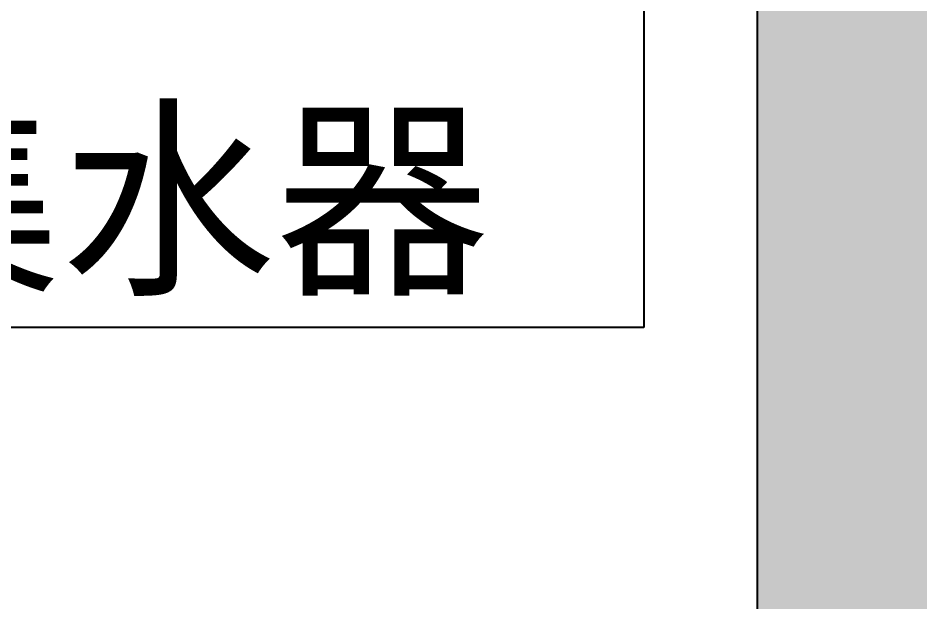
# Model space of a CAD drawing. Header units: millimetres. Extents: x -41640 to 3079702, y -5257903 to 68462.
# Drawn here: x -30475 to -29616, y 38071 to 38627 of the extents above; entities that cross this region are included whole.
import ezdxf

# ---------------------------------------------------------------- set-up
doc = ezdxf.new("R2010")
doc.units = ezdxf.units.MM
doc.header["$LTSCALE"] = 10
doc.layers.get('0').update_dxf_attribs({"color": 255})
doc.layers.add('0008原建筑墙柱体', color=145, linetype='Continuous')
doc.layers.add('1原始户型图', color=7, linetype='Continuous', lineweight=40)
doc.styles.add('(图框)宋体', font='', dxfattribs={"width": 0.8})
doc.styles.get("Standard").update_dxf_attribs({"font": ''})
doc.styles.add('宋体', font='', dxfattribs={"height": 2.5})
doc.styles.get('(图框)宋体').set_extended_font_data('SimSun')
doc.styles.get('Standard').set_extended_font_data('SimSun')
doc.styles.get('宋体').set_extended_font_data('SimSun')
doc.dimstyles.get("Standard").update_dxf_attribs({"dimtxt": 0.18, "dimasz": 0.18, "dimexe": 0.18, "dimexo": 0.0625, "dimgap": 0.09, "dimtad": 0, "dimtih": 1, "dimtoh": 1, "dimdec": 4, "dimzin": 0, "dimdsep": 46, "dimtxsty": 'Standard', "dimcen": 0.09, "dimadec": 0, "dimazin": 0, "dimtfac": 1, "dimtdec": 4, "dimtofl": 0, "dimtmove": 0, "dimatfit": 3, "dimfxl": 1, "dimtolj": 1, "dimtzin": 0, "dimarcsym": 0})

# ---------------------------------------------------------------- blocks, each defined once
blk = doc.blocks.new('DOT')
at = {"color": 0, "linetype": 'ByBlock'}
blk.add_line((-0.35, 0), (-1, 0), dxfattribs=at)
at = {"color": 0, "linetype": 'ByBlock', "const_width": 0.35}
blk.add_lwpolyline([(-0.175, 0, 1), (0.175, 0, 1)], format="xyb", close=True, dxfattribs=at)

msp = doc.modelspace()

# ---------------------------------------------------------------- hatches: boundary and pattern name
at = {"layer": '0008原建筑墙柱体'}
msp.add_hatch(color=252, dxfattribs=at).paths.add_polyline_path([(-24571.08, 40607.04), (-27571.08, 40607.04), (-27571.08, 39607.04), (-29971.31, 39607.04), (-29971.31, 39407.04), (-29771.31, 39407.04), (-29771.31, 35607.04), (-29571.31, 35607.04), (-29571.31, 39407.04), (-27371.08, 39407.04), (-27371.08, 40407.04), (-24771.08, 40407.04), (-24771.08, 39257.04), (-24421.08, 39257.04), (-24421.08, 39477.04), (-24571.08, 39477.04)])

# ---------------------------------------------------------------- linework, layer by layer
at = {"color": 7}
msp.add_line((-29771.31, 39407.04), (-29771.31, 35607.04), dxfattribs=at)

# ---------------------------------------------------------------- texts
at = {"layer": '1原始户型图', "color": 45, "style": '宋体'}
msp.add_text('地暖分集水器', height=150, dxfattribs=at).set_placement((-31253.39, 38378.52))

# ---------------------------------------------------------------- leaders
at = {"color": 250}
msp.add_leader([(-29879.2, 38901.22), (-29879.2, 38331.84), (-31289.53, 38331.84)], dimstyle='Standard', override={"dimtxt": 135, "dimasz": 90, "dimexe": 30, "dimexo": 30, "dimgap": 20, "dimtih": 0, "dimtoh": 0, "dimdec": 0, "dimzin": 8, "dimdsep": 44, "dimtxsty": '(图框)宋体', "dimcen": 0.6, "dimdle": 30, "dimclrd": 250, "dimclre": 250, "dimclrt": 45, "dimtdec": 0, "dimtofl": 1, "dimtmove": 1, "dimldrblk": 'DOT', "dimfxl": 200, "dimfxlon": 1, "dimtfill": 1, "dimtolj": 0, "dimtzin": 8, "dimarcsym": 1}, dxfattribs=at)

doc.saveas('drawing.dxf')
